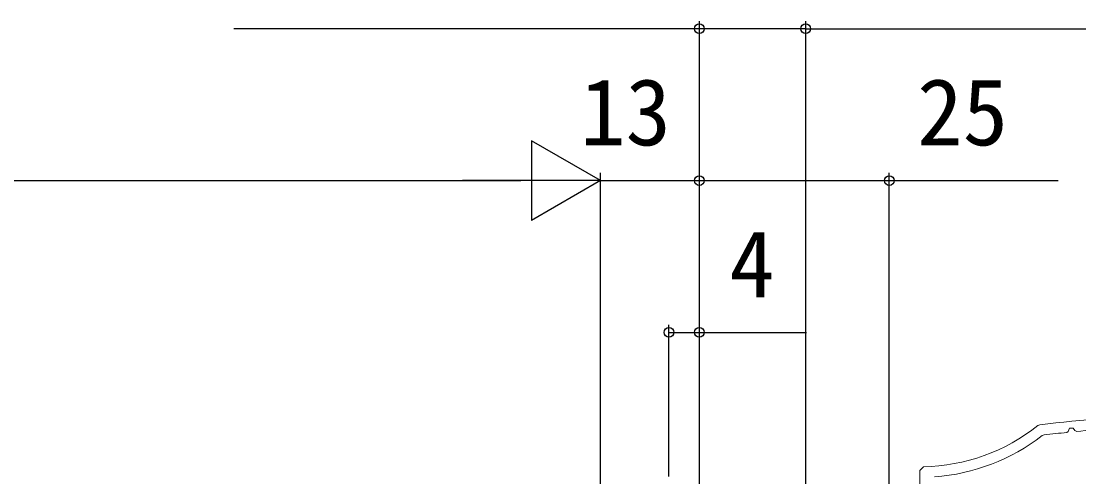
# Model space of a CAD drawing. Units: millimetres, scale not verified. Extents: x -525 to 525, y -783 to 779.
# Drawn here: x 88.7 to 227.9, y -286 to -226 of the extents above; entities that cross this region are included whole.
import ezdxf
from ezdxf.enums import TextEntityAlignment as Align

# ---------------------------------------------------------------- set-up
doc = ezdxf.new("R2010")
doc.units = ezdxf.units.MM
doc.header["$LTSCALE"] = 4
doc.layers.add('0-2_YKK_11', color=7, linetype='Continuous', lineweight=18)
doc.layers.add('0-7_YKK_D', color=6, linetype='Continuous')
doc.styles.add('ＭＳ ゴシック', font='')
doc.styles.get('ＭＳ ゴシック').set_extended_font_data('MS Gothic')

msp = doc.modelspace()

# ---------------------------------------------------------------- linework, layer by layer
at = {"layer": '0-2_YKK_11', "color": 30}
for p, q in [((222.826, -279.151), (222.572, -279.257)), ((223.129, -280.598), (223.379, -280.497))]:
    msp.add_line(p, q, dxfattribs=at)
for points in [[(226.383, -280.172), (226.546, -280.051), (226.728, -279.625), (227.215, -279.59), (227.402, -279.898), (227.688, -280.04)], [(207.49, -284.693), (207, -285.193), (207, -299.198), (204.3, -299.198), (204.3, -300.198), (207, -300.198), (207, -306.098), (193.4, -306.098), (193.4, -300.198), (194.2, -300.198), (194.2, -299.198), (192, -299.198), (192, -307.498), (208.5, -307.498), (208.5, -294.898), (219.85, -294.898)]]:
    msp.add_lwpolyline(points, dxfattribs=at)
for centre, radius, start, end in [((257, -577.198), 300, 90.09565, 96.54097), ((207, -259.698), 25, 271.12352, 308.52511), ((257, -577.198), 298.6, 93.95959, 95.63355), ((207, -259.698), 26.4, 274.26384, 307.65893), ((257, -577.198), 298.6, 95.88524, 96.46505)]:
    msp.add_arc(centre, radius, start, end, dxfattribs=at)
at = {"layer": '0-7_YKK_D'}
for p, q in [((178, -305.998), (178, -225.998)), ((192, -294.498), (192, -225.998)), ((192, -294.498), (192, -225.998)), ((192, -226.998), (257, -226.998)), ((165, -246.998), (155.907, -241.748)), ((155.907, -241.748), (155.907, -252.248)), ((165, -307.498), (165, -245.998)), ((165, -307.498), (165, -245.998)), ((178, -305.998), (178, -245.998)), ((178, -305.998), (178, -245.998)), ((203, -306.998), (203, -245.998)), ((9.5, -246.998), (154.5, -246.998)), ((165, -246.998), (146.814, -246.998)), ((165, -246.998), (155.907, -252.248)), ((165, -246.998), (178, -246.998)), ((174, -285.998), (174, -265.998)), ((178, -305.998), (178, -265.998))]:
    msp.add_line(p, q, dxfattribs=at)
for points in [[(192, -226.998), (178, -226.998), (116.7, -226.998)], [(178, -246.998), (203, -246.998), (225.232, -246.998)], [(174, -266.998), (178, -266.998), (192.118, -266.998)]]:
    msp.add_lwpolyline(points, dxfattribs=at)
for centre in [(178, -226.998), (192, -226.998), (192, -226.998), (178, -246.998), (178, -246.998), (203, -246.998), (174, -266.998), (178, -266.998)]:
    msp.add_circle(centre, 0.637, dxfattribs=at)

# ---------------------------------------------------------------- texts
at = {"layer": '0-7_YKK_D', "style": 'ＭＳ ゴシック'}
for s, p in [('13', (162.296, -244.998)), ('25', (206.664, -244.998)), ('4', (181.936, -264.998))]:
    msp.add_text(s, height=8.798, dxfattribs=at).set_placement(p, align=Align.BOTTOM_LEFT)

doc.saveas('drawing.dxf')
